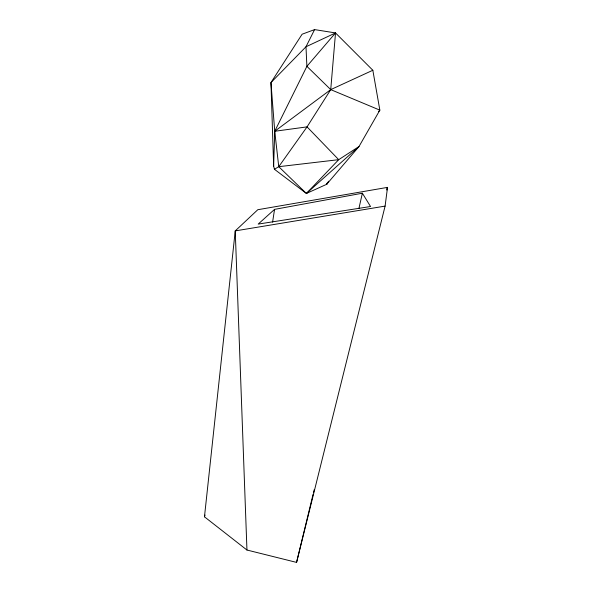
<?xml version="1.0" encoding="UTF-8"?>
<svg xmlns="http://www.w3.org/2000/svg" width="592" height="592" viewBox="0 0 592 592"><rect width="100%" height="100%" fill="white"/><g stroke="black" fill="none" stroke-linecap="round" stroke-linejoin="round"><path stroke-width="0.89" d="M273.645 166.026L274.732 131.269L270.951 82.584L302.112 34.218L314.589 29.6L335.523 32.937L372.834 70.263L379.849 110.142L359.004 146.52L326.695 184.29L306.397 193.458L274.444 169.282L273.645 166.026L270.951 82.584L305.983 46.775L314.589 29.6M306.397 193.458L338.705 159.67L359.004 146.52L306.397 193.458L278.751 166.685L274.732 131.269L306.893 66.334L305.983 46.775L335.523 32.937L330.728 89.621L307.056 126.873L278.751 166.685L274.444 169.282M204.469 516.809L235.239 230.895L257.809 209.709L387.531 187.375L385.096 206.105L296.57 562.4L246.953 550.027L204.469 516.809L205.047 515.047M272.594 222.126L274.555 209.376L362.371 193.214L370.54 206.519L258.186 224.094L274.555 209.376M358.915 208.488L362.371 193.214M296.57 562.4L313.109 494.216M313.545 492.418L314.197 489.725M386.879 190.062L387.531 187.375L386.82 189.077M327.443 182.602L326.695 184.29L328.634 181.204M335.523 32.937L306.893 66.334L330.728 89.621L379.849 110.142L378.628 111.525M372.834 70.263L330.728 89.621L274.732 131.269L307.056 126.873L338.705 159.67L278.751 166.685M385.096 206.105L235.239 230.895L246.953 550.027"/></g></svg>
